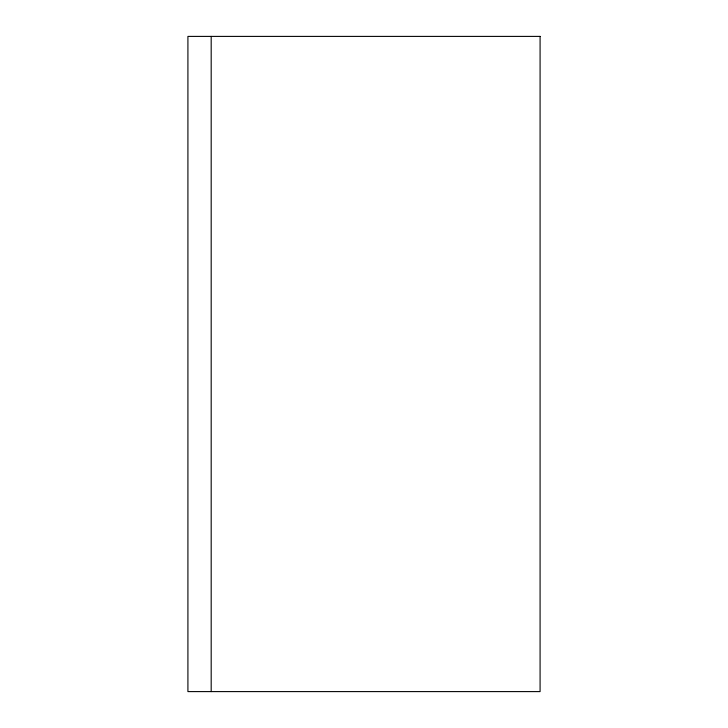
<?xml version="1.0" encoding="UTF-8"?>
<svg xmlns="http://www.w3.org/2000/svg" width="728" height="728" viewBox="0 0 728 728"><rect width="100%" height="100%" fill="white"/><g stroke="black" fill="none" stroke-linecap="round" stroke-linejoin="round"><path stroke-width="1.09" d="M211.184 36.4L211.184 691.6M540.085 36.4L187.915 36.4L187.915 691.6L540.085 691.6L540.085 36.4"/></g></svg>
